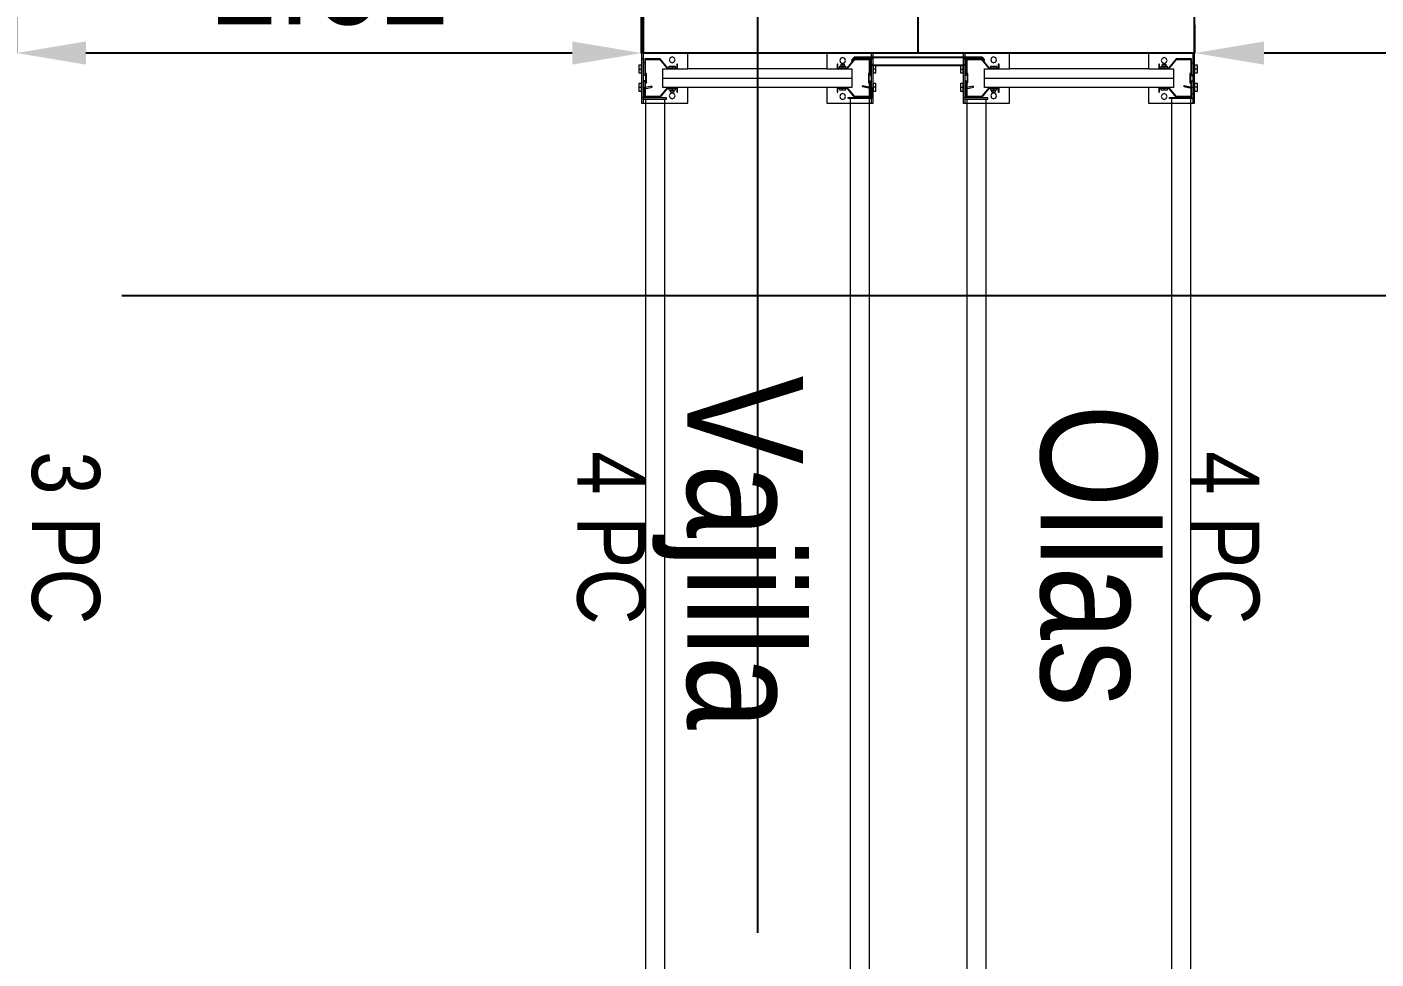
# Model space of a CAD drawing. Header units: metres. Extents: x 0 to 8715937, y -236336 to 216.
# Drawn here: x 132.754 to 136.25, y 85.312 to 87.727 of the extents above; entities that cross this region are included whole.
import ezdxf

# ---------------------------------------------------------------- set-up
doc = ezdxf.new("R2010")
doc.units = ezdxf.units.M
doc.header["$MEASUREMENT"] = 0
doc.header["$PDMODE"] = 3
doc.linetypes.add('ACAD_ISO10W100', pattern=[18, 12, -3, 0, -3])
for name, color, linetype in [('0-BLOCK-EQUIPAMIENTO', 7, 'Continuous'), ('0-BLOCK-ESTRUCTURA', 7, 'Continuous'), ('AAA BAST', 5, 'Continuous'), ('AAA CONECT', 3, 'Continuous'), ('AAA LARG', 1, 'Continuous'), ('COTAS INTERIORES', 2, 'Continuous'), ('EJES', 251, 'ACAD_ISO10W100'), ('MURO 20 - vista', 5, 'Continuous'), ('TEXTO', 7, 'Continuous')]:
    doc.layers.add(name, color=color, linetype=linetype)
doc.styles.add('AR', font='arial.ttf')
doc.dimstyles.new('CotaLoc0', dxfattribs={"dimtxt": 0.23, "dimasz": 0.18, "dimexe": 0.12, "dimexo": 0.37, "dimgap": 0.07, "dimtad": 1, "dimzin": 0, "dimdsep": 46, "dimtxsty": 'AR', "dimcen": 0.9, "dimclrd": 251, "dimclre": 251, "dimadec": 0, "dimazin": 0, "dimtfac": 1, "dimtofl": 0, "dimtmove": 1, "dimatfit": 3, "dimfxl": 0.18, "dimtolj": 1, "dimtzin": 0, "dimarcsym": 1})

# ---------------------------------------------------------------- blocks, each defined once
blk = doc.blocks.new('DPM-ESTRUCTURA')
at = {"layer": 'EJES', "ltscale": 0.4}
for p, q in [((46.9278, 41.5801), (46.9278, 112.3301)), ((108.48, 87.0301), (16.48, 87.0301))]:
    blk.add_line(p, q, dxfattribs=at)
blk = doc.blocks.new('larguero 2.3')
at = {"layer": 'AAA LARG', "lineweight": 5}
for p, q in [((-0.0568, -0.0032), (-0.0568, 0)), ((-0.0568, 0), (0, 0)), ((-0.0196, 0.0274), (-0.0189, 0.0305)), ((0, 0.0232), (-0.0196, 0.0274)), ((-0.0189, 0.0305), (0.0032, 0.0258)), ((0, 0), (0, 0.0232)), ((0.0032, 0.0258), (0.0032, -0.0032)), ((-0.0518, -0.0032), (-0.0568, -0.0032)), ((-0.0018, -0.0032), (-0.0518, -0.0032)), ((-0.0518, -0.0032), (-0.0518, -2.2932)), ((-0.0018, -2.2932), (-0.0018, -0.0032)), ((0.0032, -0.0032), (-0.0018, -0.0032)), ((-0.0518, -2.2932), (-0.0568, -2.2932)), ((-0.0568, -2.2932), (-0.0568, -2.2964)), ((-0.0568, -2.2964), (-0.0002, -2.2962)), ((0.0032, -2.2932), (-0.0518, -2.2932)), ((-0.0002, -2.2962), (0, -2.3196)), ((0.0032, -2.3222), (0.0032, -2.2932)), ((0, -2.3196), (-0.0196, -2.3238)), ((-0.0196, -2.3238), (-0.0189, -2.3269)), ((-0.0189, -2.3269), (0.0032, -2.3222))]:
    blk.add_line(p, q, dxfattribs=at)
blk = doc.blocks.new('bastidor 0.60')
at = {"layer": 'MURO 20 - vista', "lineweight": 5}
h = blk.add_hatch(color=256, dxfattribs=at)
h.dxf.hatch_style = 1
h.paths.add_polyline_path([(-0.5068, 0.089), (-0.5068, 0.101), (-0.5088, 0.101), (-0.5088, 0.091), (-0.5318, 0.091), (-0.5518, 0.115), (-0.5918, 0.115), (-0.5918, 0.075), (-0.5898, 0.075), (-0.5898, 0.055), (-0.5918, 0.055), (-0.5918, 0.015), (-0.5518, 0.015), (-0.5318, 0.039), (-0.5284, 0.039), (-0.5284, 0.039), (-0.5209, 0.039), (-0.5134, 0.039), (-0.5088, 0.039), (-0.5088, 0.029), (-0.5068, 0.029), (-0.5068, 0.041), (-0.5327, 0.041), (-0.5527, 0.017), (-0.5898, 0.017), (-0.5898, 0.053), (-0.5878, 0.053), (-0.5878, 0.077), (-0.5898, 0.077), (-0.5898, 0.113), (-0.5527, 0.113), (-0.5327, 0.089)])
h = blk.add_hatch(color=256, dxfattribs=at)
h.dxf.hatch_style = 1
h.paths.add_polyline_path([(-0.0932, 0.041), (-0.0932, 0.029), (-0.0912, 0.029), (-0.0912, 0.039), (-0.0682, 0.039), (-0.0482, 0.015), (-0.0082, 0.015), (-0.0082, 0.055), (-0.0102, 0.055), (-0.0102, 0.075), (-0.0082, 0.075), (-0.0082, 0.115), (-0.0482, 0.115), (-0.0682, 0.091), (-0.0716, 0.091), (-0.0716, 0.091), (-0.0791, 0.091), (-0.0866, 0.091), (-0.0912, 0.091), (-0.0912, 0.101), (-0.0932, 0.101), (-0.0932, 0.089), (-0.0673, 0.089), (-0.0473, 0.113), (-0.0102, 0.113), (-0.0102, 0.077), (-0.0122, 0.077), (-0.0122, 0.053), (-0.0102, 0.053), (-0.0102, 0.017), (-0.0473, 0.017), (-0.0673, 0.041)])
at = {"layer": 'AAA BAST', "lineweight": 5}
for p, q in [((-0.48, 0.13), (-0.6, 0.13)), ((-0.6, 0.13), (-0.6, 0)), ((-0.6, 0.115), (-0.595, 0.115)), ((-0.595, 0.115), (-0.595, 0.13)), ((-0.595, 0.105), (-0.595, 0.115)), ((-0.595, 0.072), (-0.595, 0.105)), ((-0.5918, 0.105), (-0.595, 0.105)), ((-0.5518, 0.115), (-0.5918, 0.115)), ((-0.5918, 0.115), (-0.5918, 0.075)), ((-0.5898, 0.077), (-0.5898, 0.113)), ((-0.5898, 0.113), (-0.5527, 0.113)), ((-0.5527, 0.113), (-0.5327, 0.089)), ((-0.5318, 0.091), (-0.5518, 0.115)), ((-0.5262, 0.1178), (-0.5284, 0.1125)), ((-0.5284, 0.1125), (-0.5262, 0.1072)), ((-0.5209, 0.12), (-0.5262, 0.1178)), ((-0.5262, 0.1072), (-0.5209, 0.105)), ((-0.5156, 0.1178), (-0.5209, 0.12)), ((-0.5209, 0.105), (-0.5156, 0.1072)), ((-0.5134, 0.1125), (-0.5156, 0.1178)), ((-0.5156, 0.1072), (-0.5134, 0.1125)), ((-0.48, 0.089), (-0.48, 0.13)), ((0, 0.13), (-0.12, 0.13)), ((-0.12, 0.13), (-0.12, 0.089)), ((-0.0844, 0.1161), (-0.0866, 0.1108)), ((-0.0866, 0.1108), (-0.0844, 0.1055)), ((-0.0791, 0.1183), (-0.0844, 0.1161)), ((-0.0844, 0.1055), (-0.0791, 0.1033)), ((-0.0738, 0.1161), (-0.0791, 0.1183)), ((-0.0791, 0.1033), (-0.0738, 0.1055)), ((-0.0716, 0.1108), (-0.0738, 0.1161)), ((-0.0738, 0.1055), (-0.0716, 0.1108)), ((-0.0482, 0.115), (-0.0682, 0.091)), ((-0.0673, 0.089), (-0.0473, 0.113)), ((-0.0082, 0.115), (-0.0482, 0.115)), ((-0.0473, 0.113), (-0.0102, 0.113)), ((-0.0102, 0.113), (-0.0102, 0.077)), ((-0.0082, 0.075), (-0.0082, 0.115)), ((-0.0082, 0.105), (-0.005, 0.105)), ((-0.005, 0.13), (-0.005, 0.115)), ((0, 0.115), (-0.005, 0.115)), ((-0.005, 0.115), (-0.005, 0.105)), ((-0.005, 0.105), (-0.005, 0.072)), ((0, 0), (0, 0.13)), ((-0.6, 0.0985), (-0.607, 0.0985)), ((-0.607, 0.0985), (-0.607, 0.0785)), ((-0.607, 0.0885), (-0.6, 0.0885)), ((-0.607, 0.0785), (-0.6, 0.0785)), ((-0.6, 0.0885), (-0.6, 0.0985)), ((-0.6, 0.0785), (-0.6, 0.0985)), ((-0.595, 0.058), (-0.595, 0.072)), ((-0.5918, 0.072), (-0.595, 0.072)), ((-0.5918, 0.075), (-0.5898, 0.075)), ((-0.5918, 0.075), (-0.5918, 0.072)), ((-0.5878, 0.077), (-0.5898, 0.077)), ((-0.5898, 0.075), (-0.5898, 0.055)), ((-0.5878, 0.053), (-0.5878, 0.077)), ((-0.5448, 0.041), (-0.5448, 0.089)), ((-0.5448, 0.089), (-0.48, 0.089)), ((-0.5327, 0.089), (-0.5068, 0.089)), ((-0.5088, 0.091), (-0.5318, 0.091)), ((-0.5284, 0.091), (-0.5284, 0.096)), ((-0.5284, 0.096), (-0.5134, 0.096)), ((-0.5284, 0.091), (-0.5284, 0.096)), ((-0.5284, 0.096), (-0.5209, 0.096)), ((-0.5134, 0.091), (-0.5284, 0.091)), ((-0.5209, 0.096), (-0.5209, 0.091)), ((-0.5134, 0.096), (-0.5134, 0.091)), ((-0.5068, 0.101), (-0.5088, 0.101)), ((-0.5088, 0.101), (-0.5088, 0.091)), ((-0.5068, 0.089), (-0.5068, 0.101)), ((-0.48, 0.089), (-0.12, 0.089)), ((-0.12, 0.089), (-0.0552, 0.089)), ((-0.0912, 0.101), (-0.0932, 0.101)), ((-0.0932, 0.101), (-0.0932, 0.089)), ((-0.0932, 0.089), (-0.0673, 0.089)), ((-0.0912, 0.091), (-0.0912, 0.101)), ((-0.0682, 0.091), (-0.0912, 0.091)), ((-0.0866, 0.091), (-0.0866, 0.096)), ((-0.0866, 0.096), (-0.0716, 0.096)), ((-0.0716, 0.091), (-0.0866, 0.091)), ((-0.0833, 0.096), (-0.0833, 0.101)), ((-0.0833, 0.101), (-0.0748, 0.101)), ((-0.0791, 0.096), (-0.0833, 0.096)), ((-0.0791, 0.091), (-0.0791, 0.096)), ((-0.0748, 0.096), (-0.0791, 0.096)), ((-0.0716, 0.091), (-0.0791, 0.091)), ((-0.0748, 0.101), (-0.0748, 0.096)), ((-0.0716, 0.096), (-0.0716, 0.091)), ((-0.0552, 0.089), (-0.0552, 0.041)), ((-0.0102, 0.077), (-0.0122, 0.077)), ((-0.0122, 0.077), (-0.0122, 0.053)), ((-0.0102, 0.055), (-0.0102, 0.075)), ((-0.0102, 0.075), (-0.0082, 0.075)), ((-0.0082, 0.075), (-0.0082, 0.072)), ((-0.0082, 0.072), (-0.005, 0.072)), ((-0.005, 0.072), (-0.005, 0.058)), ((0.007, 0.0985), (0, 0.0985)), ((0, 0.0985), (0, 0.0885)), ((0.007, 0.0885), (0, 0.0885)), ((0, 0.0885), (0, 0.0785)), ((0, 0.0785), (0.007, 0.0785)), ((0.007, 0.0785), (0.007, 0.0985)), ((-0.6, 0.0515), (-0.607, 0.0515)), ((-0.607, 0.0515), (-0.607, 0.0315)), ((-0.607, 0.0415), (-0.6, 0.0415)), ((-0.6, 0.0415), (-0.6, 0.0515)), ((-0.6, 0.0315), (-0.6, 0.0415)), ((-0.595, 0.025), (-0.595, 0.058)), ((-0.5918, 0.058), (-0.595, 0.058)), ((-0.5918, 0.055), (-0.5918, 0.058)), ((-0.5898, 0.055), (-0.5918, 0.055)), ((-0.5918, 0.055), (-0.5918, 0.015)), ((-0.5898, 0.017), (-0.5898, 0.053)), ((-0.5898, 0.053), (-0.5878, 0.053)), ((-0.5327, 0.041), (-0.5527, 0.017)), ((-0.5518, 0.015), (-0.5318, 0.039)), ((-0.0552, 0.065), (-0.5448, 0.065)), ((-0.48, 0.041), (-0.5448, 0.041)), ((-0.5068, 0.041), (-0.5327, 0.041)), ((-0.5318, 0.039), (-0.5088, 0.039)), ((-0.5284, 0.039), (-0.5134, 0.039)), ((-0.5284, 0.034), (-0.5284, 0.039)), ((-0.5284, 0.039), (-0.5209, 0.039)), ((-0.5209, 0.039), (-0.5209, 0.034)), ((-0.5134, 0.039), (-0.5134, 0.034)), ((-0.5088, 0.039), (-0.5088, 0.029)), ((-0.5068, 0.029), (-0.5068, 0.041)), ((-0.48, 0), (-0.48, 0.041)), ((-0.48, 0.041), (-0.12, 0.041)), ((-0.12, 0.041), (-0.12, 0)), ((-0.0552, 0.041), (-0.12, 0.041)), ((-0.0673, 0.041), (-0.0932, 0.041)), ((-0.0932, 0.041), (-0.0932, 0.029)), ((-0.0912, 0.039), (-0.0682, 0.039)), ((-0.0912, 0.029), (-0.0912, 0.039)), ((-0.0866, 0.034), (-0.0866, 0.039)), ((-0.0866, 0.039), (-0.0716, 0.039)), ((-0.0791, 0.034), (-0.0791, 0.039)), ((-0.0716, 0.039), (-0.0716, 0.034)), ((-0.0716, 0.039), (-0.0716, 0.034)), ((-0.0682, 0.039), (-0.0482, 0.015)), ((-0.0473, 0.017), (-0.0673, 0.041)), ((-0.0122, 0.053), (-0.0102, 0.053)), ((-0.0082, 0.055), (-0.0102, 0.055)), ((-0.0102, 0.053), (-0.0102, 0.017)), ((-0.0082, 0.055), (-0.0082, 0.058)), ((-0.0082, 0.058), (-0.005, 0.058)), ((-0.0082, 0.015), (-0.0082, 0.055)), ((-0.005, 0.058), (-0.005, 0.025)), ((0.007, 0.0515), (0, 0.0515)), ((0, 0.0515), (0, 0.0315)), ((0.007, 0.0415), (0, 0.0415)), ((0, 0.0415), (0, 0.0315)), ((0.007, 0.0315), (0.007, 0.0515)), ((-0.607, 0.0315), (-0.6, 0.0315)), ((-0.6, 0.015), (-0.595, 0.015)), ((-0.6, 0), (-0.48, 0)), ((-0.595, 0.015), (-0.595, 0.025)), ((-0.5918, 0.025), (-0.595, 0.025)), ((-0.595, 0), (-0.595, 0.015)), ((-0.5918, 0.015), (-0.5518, 0.015)), ((-0.5527, 0.017), (-0.5898, 0.017)), ((-0.5134, 0.034), (-0.5284, 0.034)), ((-0.5262, 0.0245), (-0.5284, 0.0192)), ((-0.5284, 0.0192), (-0.5262, 0.0139)), ((-0.5209, 0.0267), (-0.5262, 0.0245)), ((-0.5262, 0.0139), (-0.5209, 0.0117)), ((-0.5252, 0.029), (-0.5252, 0.034)), ((-0.5252, 0.034), (-0.5209, 0.034)), ((-0.5167, 0.029), (-0.5252, 0.029)), ((-0.5209, 0.034), (-0.5167, 0.034)), ((-0.5156, 0.0245), (-0.5209, 0.0267)), ((-0.5209, 0.0117), (-0.5156, 0.0139)), ((-0.5167, 0.034), (-0.5167, 0.029)), ((-0.5134, 0.0192), (-0.5156, 0.0245)), ((-0.5156, 0.0139), (-0.5134, 0.0192)), ((-0.5088, 0.029), (-0.5068, 0.029)), ((-0.12, 0), (0, 0)), ((-0.0932, 0.029), (-0.0912, 0.029)), ((-0.0716, 0.034), (-0.0866, 0.034)), ((-0.0844, 0.0228), (-0.0866, 0.0175)), ((-0.0866, 0.0175), (-0.0844, 0.0122)), ((-0.0791, 0.025), (-0.0844, 0.0228)), ((-0.0844, 0.0122), (-0.0791, 0.01)), ((-0.0716, 0.034), (-0.0791, 0.034)), ((-0.0738, 0.0228), (-0.0791, 0.025)), ((-0.0791, 0.01), (-0.0738, 0.0122)), ((-0.0716, 0.0175), (-0.0738, 0.0228)), ((-0.0738, 0.0122), (-0.0716, 0.0175)), ((-0.0482, 0.015), (-0.0082, 0.015)), ((-0.0102, 0.017), (-0.0473, 0.017)), ((-0.0082, 0.025), (-0.005, 0.025)), ((-0.005, 0.025), (-0.005, 0.015)), ((0, 0.015), (-0.005, 0.015)), ((-0.005, 0.015), (-0.005, 0)), ((0, 0.0315), (0.007, 0.0315))]:
    blk.add_line(p, q, dxfattribs=at)
blk = doc.blocks.new('conector de 0.25')
at = {"layer": 'AAA CONECT'}
for p, q in [((-0.3358, 0.007), (-0.3373, 0.0057)), ((-0.3373, 0.0057), (-0.3309, -0.002)), ((-0.33, 0), (-0.3358, 0.007)), ((-0.2884, 0), (-0.33, 0)), ((-0.2834, 0.018), (-0.2884, 0.013)), ((-0.2884, 0.013), (-0.2884, 0)), ((-0.0466, 0.018), (-0.2834, 0.018)), ((-0.0416, 0.013), (-0.0466, 0.018)), ((-0.0416, 0), (-0.0416, 0.013)), ((0, 0), (-0.0416, 0)), ((0.0058, 0.007), (0, 0)), ((0.0009, -0.002), (0.0073, 0.0057)), ((0.0073, 0.0057), (0.0058, 0.007)), ((-0.3309, -0.002), (0.0009, -0.002))]:
    blk.add_line(p, q, dxfattribs=at)
blk = doc.blocks.new('DPM-EQUIPAMIENTO')
at = {"ltscale": 0.1}
for p, q in [((46.6321, 87.6593), (46.6321, 88.2593)), ((47.3436, 87.6593), (47.3436, 88.2593)), ((48.0551, 88.2593), (48.0601, 87.6593)), ((48.0551, 87.6593), (46.6321, 87.6593))]:
    blk.add_line(p, q, dxfattribs=at)
at = {"layer": 'AAA BAST', "rotation": 180}
for p in [(46.6271, 87.6593), (47.4601, 87.6593)]:
    blk.add_blockref('bastidor 0.60', p, dxfattribs=at)
at = {"layer": 'AAA CONECT', "rotation": 180}
for name, p in [('conector de 0.25', (47.1786, 87.6458)), ('larguero 2.3', (46.635, 85.2468)), ('larguero 2.3', (47.4678, 85.2468))]:
    blk.add_blockref(name, p, dxfattribs=at)
at = {"layer": 'AAA CONECT'}
for p in [(47.2194, 87.5443), (48.0521, 87.5443)]:
    blk.add_blockref('larguero 2.3', p, dxfattribs=at)
blk = doc.blocks.new('*D139')
at = {"layer": 'COTAS INTERIORES', "color": 251, "lineweight": -2, "ltscale": 0.1, "transparency": 16777216}
for p, q in [((135.7801, 87.6593), (135.7801, 87.7793)), ((139.3651, 87.6593), (139.3651, 87.7793)), ((139.1851, 87.6593), (135.9601, 87.6593))]:
    blk.add_line(p, q, dxfattribs=at)
at = {"layer": 'COTAS INTERIORES', "color": 251, "ltscale": 0.1, "transparency": 16777216}
for points in [[(135.9601, 87.6893), (135.9601, 87.6293), (135.7801, 87.6593)], [(139.1851, 87.6893), (139.1851, 87.6293), (139.3651, 87.6593)]]:
    blk.add_solid(points, dxfattribs=at)
at = {"layer": 'Defpoints', "color": 0, "ltscale": 0.1, "transparency": 16777216}
for p in [(135.7801, 87.6593), (135.7801, 87.6593), (139.3651, 87.6593)]:
    blk.add_point(p, dxfattribs=at)
at = {"layer": 'COTAS INTERIORES', "color": 0, "ltscale": 0.1, "transparency": 16777216, "insert": (137.5726, 87.8468), "char_height": 0.23, "attachment_point": 5, "style": 'AR'}
blk.add_mtext('\\A1;3.59', dxfattribs=at)
blk = doc.blocks.new('*D140')
at = {"layer": 'COTAS INTERIORES', "color": 251, "lineweight": -2, "ltscale": 0.1, "transparency": 16777216}
for p, q in [((132.7271, 87.6593), (132.7271, 87.7793)), ((134.3471, 87.6593), (134.3471, 87.7793)), ((134.1671, 87.6593), (132.9071, 87.6593))]:
    blk.add_line(p, q, dxfattribs=at)
at = {"layer": 'COTAS INTERIORES', "color": 251, "ltscale": 0.1, "transparency": 16777216}
for points in [[(132.9071, 87.6893), (132.9071, 87.6293), (132.7271, 87.6593)], [(134.1671, 87.6893), (134.1671, 87.6293), (134.3471, 87.6593)]]:
    blk.add_solid(points, dxfattribs=at)
at = {"layer": 'Defpoints', "color": 0, "ltscale": 0.1, "transparency": 16777216}
for p in [(132.7271, 87.6593), (132.7271, 87.6593), (134.3471, 87.6593)]:
    blk.add_point(p, dxfattribs=at)
at = {"layer": 'COTAS INTERIORES', "color": 0, "ltscale": 0.1, "transparency": 16777216, "insert": (133.5371, 87.8467), "char_height": 0.23, "attachment_point": 5, "style": 'AR'}
blk.add_mtext('\\A1;1.62', dxfattribs=at)

msp = doc.modelspace()

# ---------------------------------------------------------------- hatches: boundary and pattern name
at = {"layer": 'MURO 20 - vista', "lineweight": 5}
h = msp.add_hatch(color=256, dxfattribs=at)
h.dxf.hatch_style = 1
h.paths.add_polyline_path([(134.4403, 87.6183), (134.4403, 87.6303), (134.4383, 87.6303), (134.4383, 87.6203), (134.4153, 87.6203), (134.3953, 87.6443), (134.3553, 87.6443), (134.3553, 87.6043), (134.3573, 87.6043), (134.3573, 87.5843), (134.3553, 87.5843), (134.3553, 87.5443), (134.3953, 87.5443), (134.4153, 87.5683), (134.4187, 87.5683), (134.4187, 87.5683), (134.4262, 87.5683), (134.4337, 87.5683), (134.4383, 87.5683), (134.4383, 87.5583), (134.4403, 87.5583), (134.4403, 87.5703), (134.4144, 87.5703), (134.3944, 87.5463), (134.3573, 87.5463), (134.3573, 87.5823), (134.3593, 87.5823), (134.3593, 87.6063), (134.3573, 87.6063), (134.3573, 87.6423), (134.3944, 87.6423), (134.4144, 87.6183)])
h = msp.add_hatch(color=256, dxfattribs=at)
h.dxf.hatch_style = 1
h.paths.add_polyline_path([(134.8539, 87.5703), (134.8539, 87.5583), (134.8559, 87.5583), (134.8559, 87.5683), (134.8789, 87.5683), (134.8989, 87.5443), (134.9389, 87.5443), (134.9389, 87.5843), (134.9369, 87.5843), (134.9369, 87.6043), (134.9389, 87.6043), (134.9389, 87.6443), (134.8989, 87.6443), (134.8789, 87.6203), (134.8755, 87.6203), (134.8755, 87.6203), (134.868, 87.6203), (134.8605, 87.6203), (134.8559, 87.6203), (134.8559, 87.6303), (134.8539, 87.6303), (134.8539, 87.6183), (134.8798, 87.6183), (134.8998, 87.6423), (134.9369, 87.6423), (134.9369, 87.6063), (134.9349, 87.6063), (134.9349, 87.5823), (134.9369, 87.5823), (134.9369, 87.5463), (134.8998, 87.5463), (134.8798, 87.5703)])
h = msp.add_hatch(color=256, dxfattribs=at)
h.dxf.hatch_style = 1
h.paths.add_polyline_path([(135.2733, 87.6183), (135.2733, 87.6303), (135.2713, 87.6303), (135.2713, 87.6203), (135.2483, 87.6203), (135.2283, 87.6443), (135.1883, 87.6443), (135.1883, 87.6043), (135.1903, 87.6043), (135.1903, 87.5843), (135.1883, 87.5843), (135.1883, 87.5443), (135.2283, 87.5443), (135.2483, 87.5683), (135.2517, 87.5683), (135.2517, 87.5683), (135.2592, 87.5683), (135.2667, 87.5683), (135.2713, 87.5683), (135.2713, 87.5583), (135.2733, 87.5583), (135.2733, 87.5703), (135.2474, 87.5703), (135.2274, 87.5463), (135.1903, 87.5463), (135.1903, 87.5823), (135.1923, 87.5823), (135.1923, 87.6063), (135.1903, 87.6063), (135.1903, 87.6423), (135.2274, 87.6423), (135.2474, 87.6183)])
h = msp.add_hatch(color=256, dxfattribs=at)
h.dxf.hatch_style = 1
h.paths.add_polyline_path([(135.6869, 87.5703), (135.6869, 87.5583), (135.6889, 87.5583), (135.6889, 87.5683), (135.7119, 87.5683), (135.7319, 87.5443), (135.7719, 87.5443), (135.7719, 87.5843), (135.7699, 87.5843), (135.7699, 87.6043), (135.7719, 87.6043), (135.7719, 87.6443), (135.7319, 87.6443), (135.7119, 87.6203), (135.7085, 87.6203), (135.7085, 87.6203), (135.701, 87.6203), (135.6935, 87.6203), (135.6889, 87.6203), (135.6889, 87.6303), (135.6869, 87.6303), (135.6869, 87.6183), (135.7128, 87.6183), (135.7328, 87.6423), (135.7699, 87.6423), (135.7699, 87.6063), (135.7679, 87.6063), (135.7679, 87.5823), (135.7699, 87.5823), (135.7699, 87.5463), (135.7328, 87.5463), (135.7128, 87.5703)])

# ---------------------------------------------------------------- linework, layer by layer
at = {"layer": 'AAA BAST', "lineweight": 5}
for p, q in [((134.4671, 87.6593), (134.3471, 87.6593)), ((134.3471, 87.6593), (134.3471, 87.5293)), ((134.3471, 87.6443), (134.3521, 87.6443)), ((134.3521, 87.6443), (134.3521, 87.6593)), ((134.3521, 87.6343), (134.3521, 87.6443)), ((134.3953, 87.6443), (134.3553, 87.6443)), ((134.3553, 87.6443), (134.3553, 87.6043)), ((134.3573, 87.6063), (134.3573, 87.6423)), ((134.3573, 87.6423), (134.3944, 87.6423)), ((134.3944, 87.6423), (134.4144, 87.6183)), ((134.4153, 87.6203), (134.3953, 87.6443)), ((134.4209, 87.6471), (134.4187, 87.6418)), ((134.4187, 87.6418), (134.4209, 87.6364)), ((134.4262, 87.6493), (134.4209, 87.6471)), ((134.4315, 87.647), (134.4262, 87.6493)), ((134.4337, 87.6418), (134.4315, 87.647)), ((134.4315, 87.6364), (134.4337, 87.6418)), ((134.4671, 87.6183), (134.4671, 87.6593)), ((134.9471, 87.6593), (134.8271, 87.6593)), ((134.8271, 87.6593), (134.8271, 87.6183)), ((134.8627, 87.6454), (134.8605, 87.6401)), ((134.8605, 87.6401), (134.8627, 87.6348)), ((134.868, 87.6476), (134.8627, 87.6454)), ((134.8733, 87.6454), (134.868, 87.6476)), ((134.8755, 87.6401), (134.8733, 87.6454)), ((134.8733, 87.6348), (134.8755, 87.6401)), ((134.8989, 87.6443), (134.8789, 87.6203)), ((134.8798, 87.6183), (134.8998, 87.6423)), ((134.9389, 87.6443), (134.8989, 87.6443)), ((134.8998, 87.6423), (134.9369, 87.6423)), ((134.9369, 87.6423), (134.9369, 87.6063)), ((134.9389, 87.6043), (134.9389, 87.6443)), ((134.9421, 87.6593), (134.9421, 87.6443)), ((134.9471, 87.6443), (134.9421, 87.6443)), ((134.9421, 87.6443), (134.9421, 87.6343)), ((134.9471, 87.5293), (134.9471, 87.6593)), ((135.3001, 87.6593), (135.1801, 87.6593)), ((135.1801, 87.6593), (135.1801, 87.5293)), ((135.1801, 87.6443), (135.1851, 87.6443)), ((135.1851, 87.6443), (135.1851, 87.6593)), ((135.1851, 87.6343), (135.1851, 87.6443)), ((135.2283, 87.6443), (135.1883, 87.6443)), ((135.1883, 87.6443), (135.1883, 87.6043)), ((135.1903, 87.6063), (135.1903, 87.6423)), ((135.1903, 87.6423), (135.2274, 87.6423)), ((135.2274, 87.6423), (135.2474, 87.6183)), ((135.2483, 87.6203), (135.2283, 87.6443)), ((135.2539, 87.6471), (135.2517, 87.6418)), ((135.2517, 87.6418), (135.2539, 87.6364)), ((135.2592, 87.6493), (135.2539, 87.6471)), ((135.2645, 87.647), (135.2592, 87.6493)), ((135.2667, 87.6418), (135.2645, 87.647)), ((135.2645, 87.6364), (135.2667, 87.6418)), ((135.3001, 87.6183), (135.3001, 87.6593)), ((135.7801, 87.6593), (135.6601, 87.6593)), ((135.6601, 87.6593), (135.6601, 87.6183)), ((135.6957, 87.6454), (135.6935, 87.6401)), ((135.6935, 87.6401), (135.6957, 87.6348)), ((135.701, 87.6476), (135.6957, 87.6454)), ((135.7063, 87.6454), (135.701, 87.6476)), ((135.7085, 87.6401), (135.7063, 87.6454)), ((135.7063, 87.6348), (135.7085, 87.6401)), ((135.7319, 87.6443), (135.7119, 87.6203)), ((135.7128, 87.6183), (135.7328, 87.6423)), ((135.7719, 87.6443), (135.7319, 87.6443)), ((135.7328, 87.6423), (135.7699, 87.6423)), ((135.7699, 87.6423), (135.7699, 87.6063)), ((135.7719, 87.6043), (135.7719, 87.6443)), ((135.7751, 87.6593), (135.7751, 87.6443)), ((135.7801, 87.6443), (135.7751, 87.6443)), ((135.7751, 87.6443), (135.7751, 87.6343)), ((135.7801, 87.5293), (135.7801, 87.6593)), ((134.3471, 87.6278), (134.3401, 87.6278)), ((134.3401, 87.6278), (134.3401, 87.6078)), ((134.3401, 87.6178), (134.3471, 87.6178)), ((134.3401, 87.6078), (134.3471, 87.6078)), ((134.3471, 87.6178), (134.3471, 87.6278)), ((134.3471, 87.6078), (134.3471, 87.6278)), ((134.3521, 87.6013), (134.3521, 87.6343)), ((134.3553, 87.6343), (134.3521, 87.6343)), ((134.3553, 87.6043), (134.3573, 87.6043)), ((134.3553, 87.6043), (134.3553, 87.6013)), ((134.3593, 87.6063), (134.3573, 87.6063)), ((134.3573, 87.6043), (134.3573, 87.5843)), ((134.3593, 87.5823), (134.3593, 87.6063)), ((134.4023, 87.5703), (134.4023, 87.6183)), ((134.4023, 87.6183), (134.4671, 87.6183)), ((134.4144, 87.6183), (134.4403, 87.6183)), ((134.4383, 87.6203), (134.4153, 87.6203)), ((134.4187, 87.6203), (134.4187, 87.6253)), ((134.4187, 87.6253), (134.4337, 87.6253)), ((134.4187, 87.6203), (134.4187, 87.6253)), ((134.4187, 87.6253), (134.4262, 87.6253)), ((134.4337, 87.6203), (134.4187, 87.6203)), ((134.4209, 87.6364), (134.4262, 87.6343)), ((134.4262, 87.6343), (134.4315, 87.6364)), ((134.4262, 87.6253), (134.4262, 87.6203)), ((134.4337, 87.6253), (134.4337, 87.6203)), ((134.4403, 87.6303), (134.4383, 87.6303)), ((134.4383, 87.6303), (134.4383, 87.6203)), ((134.4403, 87.6183), (134.4403, 87.6303)), ((134.8271, 87.6183), (134.4671, 87.6183)), ((134.8271, 87.6183), (134.8919, 87.6183)), ((134.8559, 87.6303), (134.8539, 87.6303)), ((134.8539, 87.6303), (134.8539, 87.6183)), ((134.8539, 87.6183), (134.8798, 87.6183)), ((134.8559, 87.6203), (134.8559, 87.6303)), ((134.8789, 87.6203), (134.8559, 87.6203)), ((134.8605, 87.6203), (134.8605, 87.6253)), ((134.8605, 87.6253), (134.8755, 87.6253)), ((134.8755, 87.6203), (134.8605, 87.6203)), ((134.8627, 87.6348), (134.868, 87.6326)), ((134.8638, 87.6253), (134.8638, 87.6303)), ((134.8638, 87.6303), (134.8723, 87.6303)), ((134.868, 87.6253), (134.8638, 87.6253)), ((134.868, 87.6326), (134.8733, 87.6348)), ((134.868, 87.6203), (134.868, 87.6253)), ((134.8723, 87.6253), (134.868, 87.6253)), ((134.8755, 87.6203), (134.868, 87.6203)), ((134.8723, 87.6303), (134.8723, 87.6253)), ((134.8755, 87.6253), (134.8755, 87.6203)), ((134.8919, 87.6183), (134.8919, 87.5703)), ((134.9369, 87.6063), (134.9349, 87.6063)), ((134.9349, 87.6063), (134.9349, 87.5823)), ((134.9369, 87.5843), (134.9369, 87.6043)), ((134.9369, 87.6043), (134.9389, 87.6043)), ((134.9389, 87.6343), (134.9421, 87.6343)), ((134.9389, 87.6043), (134.9389, 87.6013)), ((134.9421, 87.6343), (134.9421, 87.6013)), ((134.9541, 87.6278), (134.9471, 87.6278)), ((134.9471, 87.6278), (134.9471, 87.6178)), ((134.9541, 87.6178), (134.9471, 87.6178)), ((134.9471, 87.6178), (134.9471, 87.6078)), ((134.9471, 87.6078), (134.9541, 87.6078)), ((134.9541, 87.6078), (134.9541, 87.6278)), ((135.1801, 87.6278), (135.1731, 87.6278)), ((135.1731, 87.6278), (135.1731, 87.6078)), ((135.1731, 87.6178), (135.1801, 87.6178)), ((135.1731, 87.6078), (135.1801, 87.6078)), ((135.1801, 87.6178), (135.1801, 87.6278)), ((135.1801, 87.6078), (135.1801, 87.6278)), ((135.1851, 87.6013), (135.1851, 87.6343)), ((135.1883, 87.6343), (135.1851, 87.6343)), ((135.1883, 87.6043), (135.1903, 87.6043)), ((135.1883, 87.6043), (135.1883, 87.6013)), ((135.1923, 87.6063), (135.1903, 87.6063)), ((135.1903, 87.6043), (135.1903, 87.5843)), ((135.1923, 87.5823), (135.1923, 87.6063)), ((135.2353, 87.5703), (135.2353, 87.6183)), ((135.2353, 87.6183), (135.3001, 87.6183)), ((135.2474, 87.6183), (135.2733, 87.6183)), ((135.2713, 87.6203), (135.2483, 87.6203)), ((135.2517, 87.6203), (135.2517, 87.6253)), ((135.2517, 87.6253), (135.2667, 87.6253)), ((135.2517, 87.6203), (135.2517, 87.6253)), ((135.2517, 87.6253), (135.2592, 87.6253)), ((135.2667, 87.6203), (135.2517, 87.6203)), ((135.2539, 87.6364), (135.2592, 87.6343)), ((135.2592, 87.6343), (135.2645, 87.6364)), ((135.2592, 87.6253), (135.2592, 87.6203)), ((135.2667, 87.6253), (135.2667, 87.6203)), ((135.2733, 87.6303), (135.2713, 87.6303)), ((135.2713, 87.6303), (135.2713, 87.6203)), ((135.2733, 87.6183), (135.2733, 87.6303)), ((135.6601, 87.6183), (135.3001, 87.6183)), ((135.6601, 87.6183), (135.7249, 87.6183)), ((135.6889, 87.6303), (135.6869, 87.6303)), ((135.6869, 87.6303), (135.6869, 87.6183)), ((135.6869, 87.6183), (135.7128, 87.6183)), ((135.6889, 87.6203), (135.6889, 87.6303)), ((135.7119, 87.6203), (135.6889, 87.6203)), ((135.6935, 87.6203), (135.6935, 87.6253)), ((135.6935, 87.6253), (135.7085, 87.6253)), ((135.7085, 87.6203), (135.6935, 87.6203)), ((135.6957, 87.6348), (135.701, 87.6326)), ((135.6968, 87.6253), (135.6968, 87.6303)), ((135.6968, 87.6303), (135.7053, 87.6303)), ((135.701, 87.6253), (135.6968, 87.6253)), ((135.701, 87.6326), (135.7063, 87.6348)), ((135.701, 87.6203), (135.701, 87.6253)), ((135.7053, 87.6253), (135.701, 87.6253)), ((135.7085, 87.6203), (135.701, 87.6203)), ((135.7053, 87.6303), (135.7053, 87.6253)), ((135.7085, 87.6253), (135.7085, 87.6203)), ((135.7249, 87.6183), (135.7249, 87.5703)), ((135.7699, 87.6063), (135.7679, 87.6063)), ((135.7679, 87.6063), (135.7679, 87.5823)), ((135.7699, 87.5843), (135.7699, 87.6043)), ((135.7699, 87.6043), (135.7719, 87.6043)), ((135.7719, 87.6343), (135.7751, 87.6343)), ((135.7719, 87.6043), (135.7719, 87.6013)), ((135.7751, 87.6343), (135.7751, 87.6013)), ((135.7871, 87.6278), (135.7801, 87.6278)), ((135.7801, 87.6278), (135.7801, 87.6178)), ((135.7871, 87.6178), (135.7801, 87.6178)), ((135.7801, 87.6178), (135.7801, 87.6078)), ((135.7801, 87.6078), (135.7871, 87.6078)), ((135.7871, 87.6078), (135.7871, 87.6278)), ((134.3471, 87.5808), (134.3401, 87.5808)), ((134.3401, 87.5808), (134.3401, 87.5608)), ((134.3401, 87.5708), (134.3471, 87.5708)), ((134.3471, 87.5708), (134.3471, 87.5808)), ((134.3471, 87.5608), (134.3471, 87.5708)), ((134.3521, 87.5873), (134.3521, 87.6013)), ((134.3553, 87.6013), (134.3521, 87.6013)), ((134.3521, 87.5543), (134.3521, 87.5873)), ((134.3553, 87.5873), (134.3521, 87.5873)), ((134.3553, 87.5843), (134.3553, 87.5873)), ((134.3573, 87.5843), (134.3553, 87.5843)), ((134.3553, 87.5843), (134.3553, 87.5443)), ((134.3573, 87.5463), (134.3573, 87.5823)), ((134.3573, 87.5823), (134.3593, 87.5823)), ((134.4144, 87.5703), (134.3944, 87.5463)), ((134.3953, 87.5443), (134.4153, 87.5683)), ((134.4023, 87.5943), (134.8919, 87.5943)), ((134.4671, 87.5703), (134.4023, 87.5703)), ((134.4403, 87.5703), (134.4144, 87.5703)), ((134.4153, 87.5683), (134.4383, 87.5683)), ((134.4187, 87.5683), (134.4337, 87.5683)), ((134.4187, 87.5633), (134.4187, 87.5683)), ((134.4187, 87.5683), (134.4262, 87.5683)), ((134.4262, 87.5683), (134.4262, 87.5633)), ((134.4337, 87.5683), (134.4337, 87.5633)), ((134.4383, 87.5683), (134.4383, 87.5583)), ((134.4403, 87.5583), (134.4403, 87.5703)), ((134.4671, 87.5293), (134.4671, 87.5703)), ((134.8271, 87.5703), (134.4671, 87.5703)), ((134.8271, 87.5703), (134.8271, 87.5293)), ((134.8919, 87.5703), (134.8271, 87.5703)), ((134.8798, 87.5703), (134.8539, 87.5703)), ((134.8539, 87.5703), (134.8539, 87.5583)), ((134.8559, 87.5683), (134.8789, 87.5683)), ((134.8559, 87.5583), (134.8559, 87.5683)), ((134.8605, 87.5633), (134.8605, 87.5683)), ((134.8605, 87.5683), (134.8755, 87.5683)), ((134.868, 87.5633), (134.868, 87.5683)), ((134.8755, 87.5683), (134.8755, 87.5633)), ((134.8755, 87.5683), (134.8755, 87.5633)), ((134.8789, 87.5683), (134.8989, 87.5443)), ((134.8998, 87.5463), (134.8798, 87.5703)), ((134.9349, 87.5823), (134.9369, 87.5823)), ((134.9389, 87.5843), (134.9369, 87.5843)), ((134.9369, 87.5823), (134.9369, 87.5463)), ((134.9389, 87.6013), (134.9421, 87.6013)), ((134.9389, 87.5843), (134.9389, 87.5873)), ((134.9389, 87.5873), (134.9421, 87.5873)), ((134.9389, 87.5443), (134.9389, 87.5843)), ((134.9421, 87.6013), (134.9421, 87.5873)), ((134.9421, 87.5873), (134.9421, 87.5543)), ((134.9541, 87.5808), (134.9471, 87.5808)), ((134.9471, 87.5808), (134.9471, 87.5608)), ((134.9541, 87.5708), (134.9471, 87.5708)), ((134.9471, 87.5708), (134.9471, 87.5608)), ((134.9541, 87.5608), (134.9541, 87.5808)), ((135.1801, 87.5808), (135.1731, 87.5808)), ((135.1731, 87.5808), (135.1731, 87.5608)), ((135.1731, 87.5708), (135.1801, 87.5708)), ((135.1801, 87.5708), (135.1801, 87.5808)), ((135.1801, 87.5608), (135.1801, 87.5708)), ((135.1851, 87.5873), (135.1851, 87.6013)), ((135.1883, 87.6013), (135.1851, 87.6013)), ((135.1851, 87.5543), (135.1851, 87.5873)), ((135.1883, 87.5873), (135.1851, 87.5873)), ((135.1883, 87.5843), (135.1883, 87.5873)), ((135.1903, 87.5843), (135.1883, 87.5843)), ((135.1883, 87.5843), (135.1883, 87.5443)), ((135.1903, 87.5463), (135.1903, 87.5823)), ((135.1903, 87.5823), (135.1923, 87.5823)), ((135.2474, 87.5703), (135.2274, 87.5463)), ((135.2283, 87.5443), (135.2483, 87.5683)), ((135.2353, 87.5943), (135.7249, 87.5943)), ((135.3001, 87.5703), (135.2353, 87.5703)), ((135.2733, 87.5703), (135.2474, 87.5703)), ((135.2483, 87.5683), (135.2713, 87.5683)), ((135.2517, 87.5683), (135.2667, 87.5683)), ((135.2517, 87.5633), (135.2517, 87.5683)), ((135.2517, 87.5683), (135.2592, 87.5683)), ((135.2592, 87.5683), (135.2592, 87.5633)), ((135.2667, 87.5683), (135.2667, 87.5633)), ((135.2713, 87.5683), (135.2713, 87.5583)), ((135.2733, 87.5583), (135.2733, 87.5703)), ((135.3001, 87.5293), (135.3001, 87.5703)), ((135.6601, 87.5703), (135.3001, 87.5703)), ((135.6601, 87.5703), (135.6601, 87.5293)), ((135.7249, 87.5703), (135.6601, 87.5703)), ((135.7128, 87.5703), (135.6869, 87.5703)), ((135.6869, 87.5703), (135.6869, 87.5583)), ((135.6889, 87.5683), (135.7119, 87.5683)), ((135.6889, 87.5583), (135.6889, 87.5683)), ((135.6935, 87.5633), (135.6935, 87.5683)), ((135.6935, 87.5683), (135.7085, 87.5683)), ((135.701, 87.5633), (135.701, 87.5683)), ((135.7085, 87.5683), (135.7085, 87.5633)), ((135.7085, 87.5683), (135.7085, 87.5633)), ((135.7119, 87.5683), (135.7319, 87.5443)), ((135.7328, 87.5463), (135.7128, 87.5703)), ((135.7679, 87.5823), (135.7699, 87.5823)), ((135.7719, 87.5843), (135.7699, 87.5843)), ((135.7699, 87.5823), (135.7699, 87.5463)), ((135.7719, 87.6013), (135.7751, 87.6013)), ((135.7719, 87.5843), (135.7719, 87.5873)), ((135.7719, 87.5873), (135.7751, 87.5873)), ((135.7719, 87.5443), (135.7719, 87.5843)), ((135.7751, 87.6013), (135.7751, 87.5873)), ((135.7751, 87.5873), (135.7751, 87.5543)), ((135.7871, 87.5808), (135.7801, 87.5808)), ((135.7801, 87.5808), (135.7801, 87.5608)), ((135.7871, 87.5708), (135.7801, 87.5708)), ((135.7801, 87.5708), (135.7801, 87.5608)), ((135.7871, 87.5608), (135.7871, 87.5808)), ((134.3401, 87.5608), (134.3471, 87.5608)), ((134.3471, 87.5443), (134.3521, 87.5443)), ((134.3521, 87.5443), (134.3521, 87.5543)), ((134.3553, 87.5543), (134.3521, 87.5543)), ((134.3521, 87.5293), (134.3521, 87.5443)), ((134.3553, 87.5443), (134.3953, 87.5443)), ((134.3944, 87.5463), (134.3573, 87.5463)), ((134.4337, 87.5633), (134.4187, 87.5633)), ((134.4209, 87.5537), (134.4187, 87.5484)), ((134.4187, 87.5484), (134.4209, 87.5431)), ((134.4262, 87.5559), (134.4209, 87.5537)), ((134.4209, 87.5431), (134.4262, 87.5409)), ((134.422, 87.5583), (134.422, 87.5633)), ((134.422, 87.5633), (134.4262, 87.5633)), ((134.4305, 87.5583), (134.422, 87.5583)), ((134.4262, 87.5633), (134.4305, 87.5633)), ((134.4315, 87.5537), (134.4262, 87.5559)), ((134.4262, 87.5409), (134.4315, 87.5431)), ((134.4305, 87.5633), (134.4305, 87.5583)), ((134.4337, 87.5484), (134.4315, 87.5537)), ((134.4315, 87.5431), (134.4337, 87.5484)), ((134.4383, 87.5583), (134.4403, 87.5583)), ((134.8539, 87.5583), (134.8559, 87.5583)), ((134.8755, 87.5633), (134.8605, 87.5633)), ((134.8627, 87.5521), (134.8605, 87.5468)), ((134.8605, 87.5468), (134.8627, 87.5415)), ((134.868, 87.5543), (134.8627, 87.5521)), ((134.8627, 87.5415), (134.868, 87.5393)), ((134.8755, 87.5633), (134.868, 87.5633)), ((134.8733, 87.5521), (134.868, 87.5543)), ((134.868, 87.5393), (134.8733, 87.5415)), ((134.8755, 87.5468), (134.8733, 87.5521)), ((134.8733, 87.5415), (134.8755, 87.5468)), ((134.8989, 87.5443), (134.9389, 87.5443)), ((134.9369, 87.5463), (134.8998, 87.5463)), ((134.9389, 87.5543), (134.9421, 87.5543)), ((134.9421, 87.5543), (134.9421, 87.5443)), ((134.9471, 87.5443), (134.9421, 87.5443)), ((134.9421, 87.5443), (134.9421, 87.5293)), ((134.9471, 87.5608), (134.9541, 87.5608)), ((135.1731, 87.5608), (135.1801, 87.5608)), ((135.1801, 87.5443), (135.1851, 87.5443)), ((135.1851, 87.5443), (135.1851, 87.5543)), ((135.1883, 87.5543), (135.1851, 87.5543)), ((135.1851, 87.5293), (135.1851, 87.5443)), ((135.1883, 87.5443), (135.2283, 87.5443)), ((135.2274, 87.5463), (135.1903, 87.5463)), ((135.2667, 87.5633), (135.2517, 87.5633)), ((135.2539, 87.5537), (135.2517, 87.5484)), ((135.2517, 87.5484), (135.2539, 87.5431)), ((135.2592, 87.5559), (135.2539, 87.5537)), ((135.2539, 87.5431), (135.2592, 87.5409)), ((135.255, 87.5583), (135.255, 87.5633)), ((135.255, 87.5633), (135.2592, 87.5633)), ((135.2635, 87.5583), (135.255, 87.5583)), ((135.2592, 87.5633), (135.2635, 87.5633)), ((135.2645, 87.5537), (135.2592, 87.5559)), ((135.2592, 87.5409), (135.2645, 87.5431)), ((135.2635, 87.5633), (135.2635, 87.5583)), ((135.2667, 87.5484), (135.2645, 87.5537)), ((135.2645, 87.5431), (135.2667, 87.5484)), ((135.2713, 87.5583), (135.2733, 87.5583)), ((135.6869, 87.5583), (135.6889, 87.5583)), ((135.7085, 87.5633), (135.6935, 87.5633)), ((135.6957, 87.5521), (135.6935, 87.5468)), ((135.6935, 87.5468), (135.6957, 87.5415)), ((135.701, 87.5543), (135.6957, 87.5521)), ((135.6957, 87.5415), (135.701, 87.5393)), ((135.7085, 87.5633), (135.701, 87.5633)), ((135.7063, 87.5521), (135.701, 87.5543)), ((135.701, 87.5393), (135.7063, 87.5415)), ((135.7085, 87.5468), (135.7063, 87.5521)), ((135.7063, 87.5415), (135.7085, 87.5468)), ((135.7319, 87.5443), (135.7719, 87.5443)), ((135.7699, 87.5463), (135.7328, 87.5463)), ((135.7719, 87.5543), (135.7751, 87.5543)), ((135.7751, 87.5543), (135.7751, 87.5443)), ((135.7801, 87.5443), (135.7751, 87.5443)), ((135.7751, 87.5443), (135.7751, 87.5293)), ((135.7801, 87.5608), (135.7871, 87.5608)), ((134.3471, 87.5293), (134.4671, 87.5293)), ((134.8271, 87.5293), (134.9471, 87.5293)), ((135.1801, 87.5293), (135.3001, 87.5293)), ((135.6601, 87.5293), (135.7801, 87.5293))]:
    msp.add_line(p, q, dxfattribs=at)
at = {"layer": 'AAA CONECT'}
for p, q in [((134.8976, 87.6478), (134.8912, 87.6401)), ((134.8912, 87.6401), (134.8928, 87.6388)), ((134.8928, 87.6388), (134.8986, 87.6458)), ((135.2295, 87.6478), (134.8976, 87.6478)), ((134.8986, 87.6458), (134.9402, 87.6458)), ((134.9402, 87.6458), (134.9402, 87.6328)), ((135.187, 87.6328), (135.187, 87.6458)), ((135.187, 87.6458), (135.2286, 87.6458)), ((135.2286, 87.6458), (135.2344, 87.6388)), ((135.2359, 87.6401), (135.2295, 87.6478)), ((135.2344, 87.6388), (135.2359, 87.6401)), ((134.9402, 87.6328), (134.9452, 87.6278)), ((134.9452, 87.6278), (135.182, 87.6278)), ((135.182, 87.6278), (135.187, 87.6328))]:
    msp.add_line(p, q, dxfattribs=at)
at = {"layer": 'AAA LARG', "lineweight": 5}
for p, q in [((134.3739, 87.5737), (134.3518, 87.569)), ((134.3518, 87.569), (134.3518, 87.54)), ((134.355, 87.5664), (134.3746, 87.5706)), ((134.3746, 87.5706), (134.3739, 87.5737)), ((134.9198, 87.5716), (134.9205, 87.5748)), ((134.9394, 87.5675), (134.9198, 87.5716)), ((134.9205, 87.5748), (134.9426, 87.5701)), ((134.9426, 87.5701), (134.9426, 87.5411)), ((135.2067, 87.5737), (135.1846, 87.569)), ((135.1846, 87.569), (135.1846, 87.54)), ((135.1878, 87.5664), (135.2074, 87.5706)), ((135.2074, 87.5706), (135.2067, 87.5737)), ((135.7526, 87.5716), (135.7532, 87.5748)), ((135.7721, 87.5675), (135.7526, 87.5716)), ((135.7532, 87.5748), (135.7753, 87.5701)), ((135.7753, 87.5701), (135.7753, 87.5411)), ((134.3518, 87.54), (134.4068, 87.54)), ((134.3552, 87.543), (134.355, 87.5664)), ((134.4118, 87.5432), (134.3552, 87.543)), ((134.3568, 87.54), (134.3568, 85.25)), ((134.4068, 85.25), (134.4068, 87.54)), ((134.4068, 87.54), (134.4118, 87.54)), ((134.4118, 87.54), (134.4118, 87.5432)), ((134.8826, 87.5411), (134.8826, 87.5443)), ((134.8826, 87.5443), (134.9394, 87.5443)), ((134.8876, 87.5411), (134.8826, 87.5411)), ((134.9376, 87.5411), (134.8876, 87.5411)), ((134.8876, 87.5411), (134.8876, 85.2511)), ((134.9376, 85.2511), (134.9376, 87.5411)), ((134.9426, 87.5411), (134.9376, 87.5411)), ((134.9394, 87.5443), (134.9394, 87.5675)), ((135.1846, 87.54), (135.2396, 87.54)), ((135.188, 87.543), (135.1878, 87.5664)), ((135.2446, 87.5432), (135.188, 87.543)), ((135.1896, 87.54), (135.1896, 85.25)), ((135.2396, 85.25), (135.2396, 87.54)), ((135.2396, 87.54), (135.2446, 87.54)), ((135.2446, 87.54), (135.2446, 87.5432)), ((135.7153, 87.5411), (135.7153, 87.5443)), ((135.7153, 87.5443), (135.7721, 87.5443)), ((135.7203, 87.5411), (135.7153, 87.5411)), ((135.7703, 87.5411), (135.7203, 87.5411)), ((135.7203, 87.5411), (135.7203, 85.2511)), ((135.7703, 85.2511), (135.7703, 87.5411)), ((135.7753, 87.5411), (135.7703, 87.5411)), ((135.7721, 87.5443), (135.7721, 87.5675))]:
    msp.add_line(p, q, dxfattribs=at)

# ---------------------------------------------------------------- block references
at = {"layer": '0-BLOCK-EQUIPAMIENTO'}
msp.add_blockref('DPM-EQUIPAMIENTO', (87.72, 0), dxfattribs=at)
at = {"layer": '0-BLOCK-ESTRUCTURA', "ltscale": 0.1}
msp.add_blockref('DPM-ESTRUCTURA', (87.72, 0), dxfattribs=at)

# ---------------------------------------------------------------- texts
at = {"layer": 'TEXTO', "ltscale": 0.1, "attachment_point": 1, "rotation": 270, "style": 'AR'}
for s, insert, char_height in [('\\pi1.5906;{\\fArial Narrow|b0|i0|c0|p34;Vajilla}', (134.7652, 88.4137), 0.300033), ('\\pi1.6643;{\\fArial Narrow|b0|i0|c0|p34;Ollas}', (135.6815, 88.4137), 0.300033), ('{\\fArial Narrow|b0|i0|c0|p34;3 PC}', (132.9436, 86.6278), 0.176497), ('{\\fArial Narrow|b0|i0|c0|p34;4 PC}', (134.3568, 86.6278), 0.176497), ('{\\fArial Narrow|b0|i0|c0|p34;4 PC}', (135.9479, 86.6278), 0.176497)]:
    msp.add_mtext_dynamic_manual_height_columns(s, width=4.08123, gutter_width=12.5, heights=[0], dxfattribs=dict(at, insert=insert, char_height=char_height))

# ---------------------------------------------------------------- dimensions: what is measured, and where the dimension line sits
at = {"layer": 'COTAS INTERIORES', "ltscale": 0.1}
for base, p1, p2, picture, middle in [((132.7271, 87.6593), (134.3471, 87.6593), (132.7271, 87.6593), '*D140', (133.5371, 87.8467)), ((135.7801058119, 87.6592709089), (139.3651058119, 87.6592709089), (135.7801058119, 87.6592709089), '*D139', (137.5726058119, 87.8467811408))]:
    dim = msp.add_linear_dim(base=base, p1=p1, p2=p2, dimstyle='CotaLoc0', override={"dimfxlon": 1}, dxfattribs=at)
    dim.commit()
    dim.dimension.update_dxf_attribs({"geometry": picture, "text_midpoint": middle})

doc.saveas('drawing.dxf')
